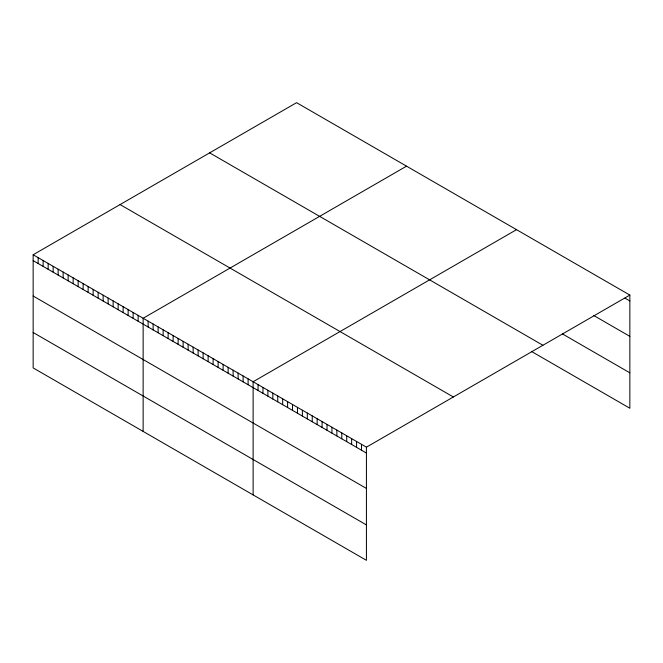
<?xml version="1.0" encoding="UTF-8"?>
<svg xmlns="http://www.w3.org/2000/svg" width="663" height="663" viewBox="0 0 663 663"><rect width="100%" height="100%" fill="white"/><g stroke="black" fill="none" stroke-linecap="round" stroke-linejoin="round"><path stroke-width="0.99" d="M33.15 254.758L366.424 447.169L366.424 560.326L33.15 367.915L33.15 254.758L296.576 102.674L629.85 295.085L629.85 408.242L531.32 351.357M406.552 166.164L143.133 318.257L143.133 431.414M516.535 229.663L253.117 381.747L253.117 494.905M366.424 447.169L629.85 295.085M624.927 298.11L629.85 300.952M593.725 315.497L629.85 336.356M562.522 333.961L629.85 372.838M209.641 152.855L542.922 345.274M120.078 204.569L453.359 396.98M33.15 260.625L366.424 453.036M33.15 296.029L366.424 488.44M33.15 332.511L366.424 524.922M361.501 444.326L361.501 450.194M356.57 441.483L356.57 447.351M351.647 438.641L351.647 444.508M346.724 435.798L346.724 441.657M341.793 432.947L341.793 438.815M336.87 430.105L336.87 435.972M331.939 427.262L331.939 433.13M327.016 424.419L327.016 430.287M322.085 421.569L322.085 427.436M317.163 418.726L317.163 424.593M312.232 415.883L312.232 421.751M307.309 413.041L307.309 418.908M302.378 410.198L302.378 416.057M297.455 407.347L297.455 413.215M292.524 404.505L292.524 410.372M287.601 401.662L287.601 407.53M282.67 398.819L282.67 404.687M277.747 395.968L277.747 401.836M272.816 393.126L272.816 398.993M267.893 390.283L267.893 396.151M262.962 387.441L262.962 393.308M258.04 384.598L258.04 390.457M248.111 378.863L248.111 384.731M243.114 375.979L243.114 381.847M238.116 373.095L238.116 378.954M233.119 370.203L233.119 376.07M228.113 367.319L228.113 373.186M223.116 364.435L223.116 370.302M218.119 361.55L218.119 367.41M213.121 358.658L213.121 364.526M208.124 355.774L208.124 361.642M203.118 352.89L203.118 358.758M198.121 350.006L198.121 355.865M193.124 347.114L193.124 352.981M188.126 344.23L188.126 350.097M183.121 341.346L183.121 347.213M178.123 338.453L178.123 344.321M173.126 335.569L173.126 341.437M168.129 332.685L168.129 338.553M163.131 329.801L163.131 335.669M158.126 326.909L158.126 332.776M153.128 324.025L153.128 329.892M148.131 321.141L148.131 327.008M138.136 315.364L138.136 321.232M133.13 312.48L133.13 318.348M128.133 309.596L128.133 315.464M123.136 306.712L123.136 312.571M118.138 303.82L118.138 309.687M113.133 300.936L113.133 306.803M108.135 298.052L108.135 303.919M103.138 295.159L103.138 301.027M98.141 292.275L98.141 298.143M93.143 289.391L93.143 295.259M88.138 286.507L88.138 292.375M83.14 283.615L83.14 289.482M78.143 280.731L78.143 286.598M73.145 277.847L73.145 283.714M68.148 274.963L68.148 280.83M63.142 272.07L63.142 277.938M58.145 269.186L58.145 275.054M53.148 266.302L53.148 272.17M48.15 263.418L48.15 269.277M43.145 260.526L43.145 266.393M38.147 257.642L38.147 263.509"/></g></svg>
